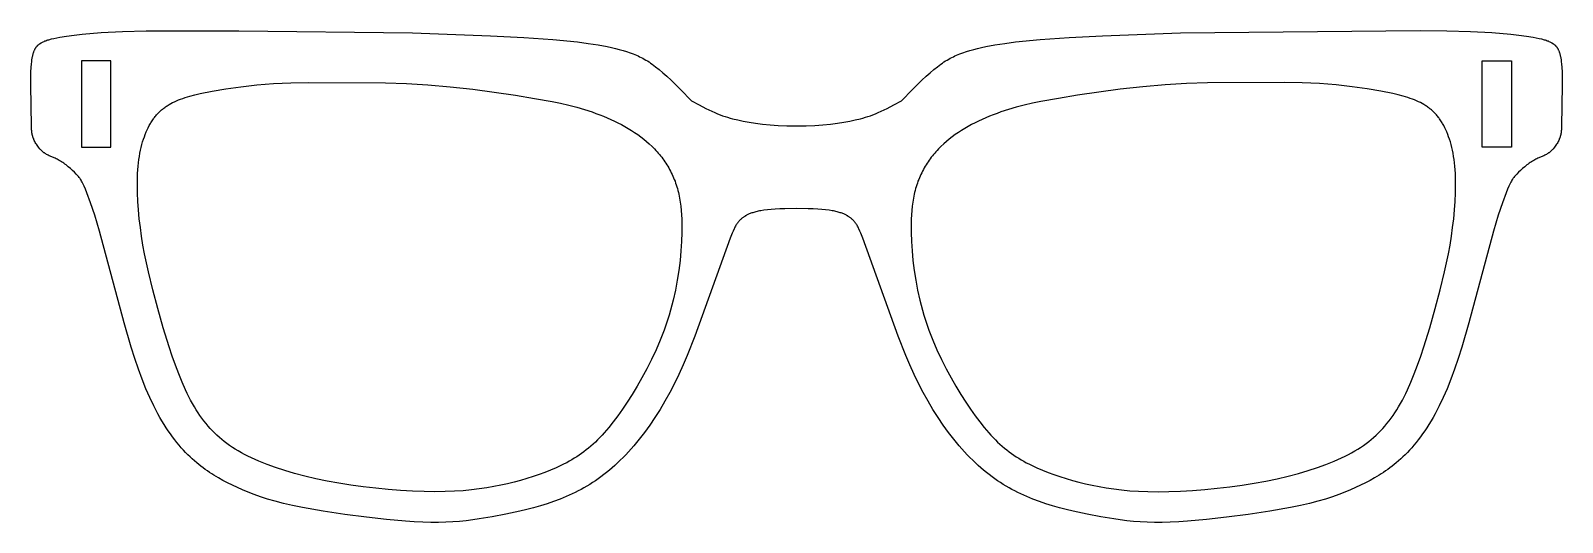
# Model space of a CAD drawing. Extents: x -77 to 77, y -24 to 25.
import ezdxf

# ---------------------------------------------------------------- set-up
doc = ezdxf.new("R2010")
doc.units = 0
doc.layers.add('DEFAULT', color=7, linetype='CONTINUOUS')

msp = doc.modelspace()

# ---------------------------------------------------------------- linework, layer by layer
at = {"layer": 'DEFAULT'}
for points in [[(-10.5, 18), (-9.73, 17.58), (-9.05, 17.23), (-8.45, 16.94), (-8.17, 16.81), (-7.9, 16.7), (-7.64, 16.6), (-7.38, 16.5), (-7.13, 16.42), (-6.89, 16.34), (-6.64, 16.26), (-6.39, 16.2), (-5.87, 16.07), (-5.32, 15.95), (-4.73, 15.84), (-4.09, 15.74), (-3.39, 15.65), (-2.64, 15.58), (-1.83, 15.53), (-0.95, 15.49), (0, 15.48), (0.95, 15.49), (1.83, 15.53), (2.64, 15.58), (3.39, 15.65), (4.09, 15.74), (4.73, 15.84), (5.32, 15.95), (5.87, 16.07), (6.39, 16.2), (6.64, 16.26), (6.89, 16.34), (7.13, 16.42), (7.38, 16.5), (7.64, 16.6), (7.9, 16.7), (8.17, 16.81), (8.45, 16.94), (9.05, 17.23), (9.73, 17.58), (10.5, 18), (11.59, 19.12), (12.53, 20.05), (12.96, 20.44), (13.35, 20.79), (13.73, 21.11), (14.08, 21.39), (14.25, 21.52), (14.41, 21.64), (14.58, 21.76), (14.74, 21.87), (14.9, 21.97), (15.06, 22.06), (15.21, 22.15), (15.37, 22.24), (15.52, 22.32), (15.68, 22.4), (15.83, 22.47), (15.99, 22.54), (16.15, 22.61), (16.31, 22.67), (16.64, 22.79), (16.98, 22.91), (17.34, 23.02), (17.71, 23.13), (18.1, 23.23), (18.5, 23.32), (18.93, 23.41), (19.83, 23.58), (20.82, 23.73), (21.9, 23.87), (24.36, 24.11), (27.26, 24.32), (30.58, 24.5), (38.38, 24.77), (62.33, 25.01), (65, 24.98), (67.36, 24.92), (69.5, 24.81), (71.38, 24.65), (72.21, 24.56), (72.97, 24.46), (73.64, 24.35), (73.94, 24.29), (74.22, 24.23), (74.47, 24.17), (74.71, 24.1), (74.81, 24.07), (74.92, 24.04), (75.01, 24), (75.11, 23.97), (75.2, 23.93), (75.28, 23.89), (75.36, 23.86), (75.43, 23.82), (75.47, 23.8), (75.51, 23.78), (75.54, 23.75), (75.57, 23.73), (75.61, 23.71), (75.64, 23.69), (75.67, 23.67), (75.7, 23.65), (75.72, 23.62), (75.75, 23.6), (75.78, 23.58), (75.81, 23.55), (75.83, 23.53), (75.85, 23.51), (75.88, 23.48), (75.9, 23.46), (75.92, 23.43), (75.95, 23.41), (75.97, 23.38), (75.99, 23.35), (76.01, 23.33), (76.02, 23.3), (76.04, 23.27), (76.06, 23.24), (76.08, 23.21), (76.09, 23.18), (76.11, 23.15), (76.13, 23.12), (76.14, 23.09), (76.15, 23.06), (76.18, 23), (76.21, 22.93), (76.23, 22.87), (76.26, 22.8), (76.28, 22.72), (76.3, 22.65), (76.32, 22.57), (76.34, 22.5), (76.35, 22.42), (76.39, 22.25), (76.41, 22.07), (76.44, 21.89), (76.46, 21.7), (76.5, 21.31), (76.52, 20.89), (76.53, 20.45), (76.54, 19.54), (76.47, 15.45), (76.46, 15.2), (76.45, 15.09), (76.44, 14.98), (76.43, 14.88), (76.41, 14.78), (76.4, 14.68), (76.39, 14.64), (76.38, 14.59), (76.37, 14.54), (76.36, 14.5), (76.34, 14.45), (76.33, 14.4), (76.31, 14.36), (76.3, 14.31), (76.28, 14.26), (76.26, 14.22), (76.24, 14.17), (76.22, 14.12), (76.18, 14.03), (76.13, 13.93), (76.08, 13.83), (76.02, 13.73), (75.96, 13.64), (75.9, 13.54), (75.83, 13.45), (75.77, 13.35), (75.69, 13.26), (75.62, 13.18), (75.58, 13.13), (75.54, 13.09), (75.5, 13.05), (75.46, 13.01), (75.42, 12.97), (75.38, 12.94), (75.34, 12.9), (75.3, 12.86), (75.26, 12.83), (75.22, 12.8), (75.17, 12.77), (75.13, 12.74), (75.09, 12.71), (75.04, 12.68), (75, 12.66), (74.96, 12.63), (74.87, 12.58), (74.78, 12.54), (74.68, 12.49), (74.1, 12.24), (74, 12.2), (73.89, 12.14), (73.78, 12.09), (73.68, 12.03), (73.57, 11.96), (73.45, 11.89), (73.34, 11.82), (73.23, 11.74), (73.12, 11.66), (73, 11.57), (72.78, 11.39), (72.57, 11.21), (72.36, 11.02), (72.17, 10.84), (72, 10.66), (71.92, 10.58), (71.84, 10.49), (71.77, 10.41), (71.7, 10.33), (71.64, 10.24), (71.61, 10.19), (71.57, 10.15), (71.51, 10.05), (71.45, 9.95), (71.39, 9.84), (71.33, 9.73), (71.27, 9.6), (71.2, 9.46), (71.07, 9.15), (70.92, 8.77), (70.56, 7.8), (70.14, 6.54), (69.65, 4.95), (67.2, -4.23), (66.5, -6.65), (66.14, -7.78), (65.77, -8.85), (65.4, -9.86), (65.02, -10.8), (64.63, -11.69), (64.23, -12.53), (64.03, -12.92), (63.83, -13.31), (63.63, -13.68), (63.42, -14.03), (63.21, -14.38), (63, -14.71), (62.79, -15.03), (62.57, -15.33), (62.36, -15.63), (62.14, -15.91), (61.92, -16.19), (61.71, -16.45), (61.49, -16.7), (61.27, -16.94), (61.05, -17.18), (60.83, -17.4), (60.61, -17.61), (60.39, -17.82), (60.17, -18.01), (59.95, -18.2), (59.74, -18.38), (59.52, -18.55), (59.31, -18.72), (59.09, -18.88), (58.87, -19.03), (58.66, -19.18), (58.44, -19.32), (58.22, -19.46), (57.78, -19.72), (57.32, -19.98), (56.86, -20.22), (56.38, -20.46), (55.88, -20.69), (55.36, -20.93), (54.8, -21.16), (54.21, -21.39), (53.56, -21.62), (52.86, -21.84), (52.1, -22.06), (51.26, -22.28), (50.36, -22.48), (49.38, -22.68), (47.3, -23.05), (45.13, -23.38), (42.99, -23.66), (40.97, -23.89), (39.09, -24.05), (38.21, -24.1), (37.36, -24.14), (36.55, -24.17), (35.78, -24.17), (35.05, -24.15), (34.34, -24.12), (33.67, -24.07), (33.01, -24), (32.36, -23.92), (31.72, -23.83), (30.41, -23.61), (29.05, -23.35), (27.66, -23.05), (26.96, -22.88), (26.27, -22.7), (25.58, -22.51), (24.92, -22.3), (24.27, -22.08), (23.63, -21.85), (23.02, -21.59), (22.71, -21.46), (22.41, -21.32), (22.12, -21.18), (21.82, -21.03), (21.53, -20.87), (21.24, -20.71), (20.95, -20.54), (20.67, -20.37), (20.38, -20.19), (20.1, -20), (19.82, -19.81), (19.54, -19.6), (19.26, -19.39), (18.98, -19.17), (18.7, -18.95), (18.43, -18.71), (18.15, -18.47), (17.88, -18.22), (17.61, -17.95), (17.33, -17.68), (17.06, -17.41), (16.79, -17.12), (16.52, -16.82), (16.26, -16.51), (15.72, -15.86), (15.19, -15.17), (14.67, -14.45), (14.15, -13.68), (13.64, -12.88), (13.15, -12.05), (12.67, -11.18), (12.2, -10.29), (11.75, -9.37), (11.32, -8.43), (10.92, -7.48), (10.16, -5.56), (6.62, 4.26), (6.43, 4.75), (6.33, 4.96), (6.24, 5.17), (6.2, 5.26), (6.15, 5.36), (6.1, 5.45), (6.05, 5.54), (5.99, 5.63), (5.96, 5.68), (5.93, 5.72), (5.9, 5.76), (5.87, 5.81), (5.84, 5.85), (5.8, 5.89), (5.77, 5.93), (5.73, 5.97), (5.7, 6.01), (5.66, 6.05), (5.62, 6.09), (5.58, 6.13), (5.53, 6.17), (5.49, 6.21), (5.44, 6.25), (5.39, 6.28), (5.34, 6.32), (5.29, 6.36), (5.24, 6.4), (5.18, 6.43), (5.12, 6.47), (5.06, 6.5), (5, 6.54), (4.93, 6.57), (4.87, 6.61), (4.79, 6.64), (4.72, 6.68), (4.64, 6.71), (4.56, 6.74), (4.47, 6.77), (4.37, 6.8), (4.28, 6.83), (4.17, 6.86), (4.06, 6.89), (3.94, 6.92), (3.82, 6.95), (3.69, 6.97), (3.55, 7), (3.25, 7.04), (2.91, 7.08), (2.53, 7.12), (2.12, 7.15), (1.66, 7.17), (1.16, 7.19), (0, 7.21), (-1.16, 7.19), (-1.66, 7.17), (-2.12, 7.15), (-2.53, 7.12), (-2.91, 7.08), (-3.25, 7.04), (-3.55, 7), (-3.69, 6.97), (-3.82, 6.95), (-3.94, 6.92), (-4.06, 6.89), (-4.17, 6.86), (-4.28, 6.83), (-4.37, 6.8), (-4.47, 6.77), (-4.56, 6.74), (-4.64, 6.71), (-4.72, 6.68), (-4.79, 6.64), (-4.87, 6.61), (-4.93, 6.57), (-5, 6.54), (-5.06, 6.5), (-5.12, 6.47), (-5.18, 6.43), (-5.24, 6.4), (-5.29, 6.36), (-5.34, 6.32), (-5.39, 6.28), (-5.44, 6.25), (-5.49, 6.21), (-5.53, 6.17), (-5.58, 6.13), (-5.62, 6.09), (-5.66, 6.05), (-5.7, 6.01), (-5.73, 5.97), (-5.77, 5.93), (-5.8, 5.89), (-5.84, 5.85), (-5.87, 5.81), (-5.9, 5.76), (-5.93, 5.72), (-5.96, 5.68), (-5.99, 5.63), (-6.05, 5.54), (-6.1, 5.45), (-6.15, 5.36), (-6.2, 5.26), (-6.24, 5.17), (-6.33, 4.96), (-6.43, 4.75), (-6.62, 4.26), (-10.16, -5.56), (-10.92, -7.48), (-11.32, -8.43), (-11.75, -9.37), (-12.2, -10.29), (-12.67, -11.18), (-13.15, -12.05), (-13.64, -12.88), (-14.15, -13.68), (-14.67, -14.45), (-15.19, -15.17), (-15.72, -15.86), (-16.26, -16.51), (-16.52, -16.82), (-16.79, -17.12), (-17.06, -17.41), (-17.33, -17.68), (-17.61, -17.95), (-17.88, -18.22), (-18.15, -18.47), (-18.43, -18.71), (-18.7, -18.95), (-18.98, -19.17), (-19.26, -19.39), (-19.54, -19.6), (-19.82, -19.81), (-20.1, -20), (-20.38, -20.19), (-20.67, -20.37), (-20.95, -20.54), (-21.24, -20.71), (-21.53, -20.87), (-21.82, -21.03), (-22.12, -21.18), (-22.41, -21.32), (-22.71, -21.46), (-23.02, -21.59), (-23.63, -21.85), (-24.27, -22.08), (-24.92, -22.3), (-25.58, -22.51), (-26.27, -22.7), (-26.96, -22.88), (-27.66, -23.05), (-29.05, -23.35), (-30.41, -23.61), (-31.72, -23.83), (-32.36, -23.92), (-33.01, -24), (-33.67, -24.07), (-34.34, -24.12), (-35.05, -24.15), (-35.78, -24.17), (-36.55, -24.17), (-37.36, -24.14), (-38.21, -24.1), (-39.09, -24.05), (-40.97, -23.89), (-42.99, -23.66), (-45.13, -23.38), (-47.3, -23.05), (-49.38, -22.68), (-50.36, -22.48), (-51.26, -22.28), (-52.1, -22.06), (-52.86, -21.84), (-53.56, -21.62), (-54.21, -21.39), (-54.8, -21.16), (-55.36, -20.93), (-55.88, -20.69), (-56.38, -20.46), (-56.86, -20.22), (-57.32, -19.98), (-57.78, -19.72), (-58.22, -19.46), (-58.44, -19.32), (-58.66, -19.18), (-58.87, -19.03), (-59.09, -18.88), (-59.31, -18.72), (-59.52, -18.55), (-59.74, -18.38), (-59.95, -18.2), (-60.17, -18.01), (-60.39, -17.82), (-60.61, -17.61), (-60.83, -17.4), (-61.05, -17.18), (-61.27, -16.94), (-61.49, -16.7), (-61.71, -16.45), (-61.92, -16.19), (-62.14, -15.91), (-62.36, -15.63), (-62.57, -15.33), (-62.79, -15.03), (-63, -14.71), (-63.21, -14.38), (-63.42, -14.03), (-63.63, -13.68), (-63.83, -13.31), (-64.03, -12.92), (-64.23, -12.53), (-64.63, -11.69), (-65.02, -10.8), (-65.4, -9.86), (-65.77, -8.85), (-66.14, -7.78), (-66.5, -6.65), (-67.2, -4.23), (-69.65, 4.95), (-70.14, 6.54), (-70.56, 7.8), (-70.92, 8.77), (-71.07, 9.15), (-71.2, 9.46), (-71.27, 9.6), (-71.33, 9.73), (-71.39, 9.84), (-71.45, 9.95), (-71.51, 10.05), (-71.57, 10.15), (-71.61, 10.19), (-71.64, 10.24), (-71.7, 10.33), (-71.77, 10.41), (-71.84, 10.49), (-71.92, 10.58), (-72, 10.66), (-72.17, 10.84), (-72.36, 11.02), (-72.57, 11.21), (-72.78, 11.39), (-73, 11.57), (-73.12, 11.66), (-73.23, 11.74), (-73.34, 11.82), (-73.45, 11.89), (-73.57, 11.96), (-73.68, 12.03), (-73.78, 12.09), (-73.89, 12.14), (-74, 12.2), (-74.1, 12.24), (-74.68, 12.49), (-74.78, 12.54), (-74.87, 12.58), (-74.96, 12.63), (-75, 12.66), (-75.04, 12.68), (-75.09, 12.71), (-75.13, 12.74), (-75.17, 12.77), (-75.22, 12.8), (-75.26, 12.83), (-75.3, 12.86), (-75.34, 12.9), (-75.38, 12.94), (-75.42, 12.97), (-75.46, 13.01), (-75.5, 13.05), (-75.54, 13.09), (-75.58, 13.13), (-75.62, 13.18), (-75.69, 13.26), (-75.77, 13.35), (-75.83, 13.45), (-75.9, 13.54), (-75.96, 13.64), (-76.02, 13.73), (-76.08, 13.83), (-76.13, 13.93), (-76.18, 14.03), (-76.22, 14.12), (-76.24, 14.17), (-76.26, 14.22), (-76.28, 14.26), (-76.3, 14.31), (-76.31, 14.36), (-76.33, 14.4), (-76.34, 14.45), (-76.36, 14.5), (-76.37, 14.54), (-76.38, 14.59), (-76.39, 14.64), (-76.4, 14.68), (-76.41, 14.78), (-76.43, 14.88), (-76.44, 14.98), (-76.45, 15.09), (-76.46, 15.2), (-76.47, 15.45), (-76.54, 19.54), (-76.53, 20.45), (-76.52, 20.89), (-76.5, 21.31), (-76.46, 21.7), (-76.44, 21.89), (-76.41, 22.07), (-76.39, 22.25), (-76.35, 22.42), (-76.34, 22.5), (-76.32, 22.57), (-76.3, 22.65), (-76.28, 22.72), (-76.26, 22.8), (-76.23, 22.87), (-76.21, 22.93), (-76.18, 23), (-76.15, 23.06), (-76.14, 23.09), (-76.13, 23.12), (-76.11, 23.15), (-76.09, 23.18), (-76.08, 23.21), (-76.06, 23.24), (-76.04, 23.27), (-76.02, 23.3), (-76.01, 23.33), (-75.99, 23.35), (-75.97, 23.38), (-75.95, 23.41), (-75.92, 23.43), (-75.9, 23.46), (-75.88, 23.48), (-75.85, 23.51), (-75.83, 23.53), (-75.81, 23.55), (-75.78, 23.58), (-75.75, 23.6), (-75.72, 23.62), (-75.7, 23.65), (-75.67, 23.67), (-75.64, 23.69), (-75.61, 23.71), (-75.57, 23.73), (-75.54, 23.75), (-75.51, 23.78), (-75.47, 23.8), (-75.43, 23.82), (-75.36, 23.86), (-75.28, 23.89), (-75.2, 23.93), (-75.11, 23.97), (-75.01, 24), (-74.92, 24.04), (-74.81, 24.07), (-74.71, 24.1), (-74.47, 24.17), (-74.22, 24.23), (-73.94, 24.29), (-73.64, 24.35), (-72.97, 24.46), (-72.21, 24.56), (-71.38, 24.65), (-69.5, 24.81), (-67.36, 24.92), (-65, 24.98), (-55.73, 24.98), (-38.38, 24.77), (-30.58, 24.5), (-27.26, 24.32), (-24.36, 24.11), (-21.9, 23.87), (-20.82, 23.73), (-19.83, 23.58), (-18.93, 23.41), (-18.5, 23.32), (-18.1, 23.23), (-17.71, 23.13), (-17.34, 23.02), (-16.98, 22.91), (-16.64, 22.79), (-16.31, 22.67), (-16.15, 22.61), (-15.99, 22.54), (-15.83, 22.47), (-15.68, 22.4), (-15.52, 22.32), (-15.37, 22.24), (-15.21, 22.15), (-15.06, 22.06), (-14.9, 21.97), (-14.74, 21.87), (-14.58, 21.76), (-14.41, 21.64), (-14.25, 21.52), (-14.08, 21.39), (-13.73, 21.11), (-13.35, 20.79), (-12.96, 20.44), (-12.53, 20.05), (-11.59, 19.12)], [(-71.46, 13.36), (-68.54, 13.36), (-68.54, 21.99), (-71.46, 21.99)], [(71.46, 13.36), (68.54, 13.36), (68.54, 21.99), (71.46, 21.99)], [(-64.69, 15.51), (-64.58, 15.71), (-64.52, 15.8), (-64.46, 15.9), (-64.4, 15.99), (-64.34, 16.08), (-64.28, 16.17), (-64.22, 16.25), (-64.15, 16.33), (-64.09, 16.42), (-64.02, 16.5), (-63.95, 16.57), (-63.89, 16.65), (-63.82, 16.73), (-63.75, 16.8), (-63.67, 16.87), (-63.6, 16.94), (-63.53, 17.01), (-63.45, 17.07), (-63.38, 17.14), (-63.3, 17.2), (-63.22, 17.26), (-63.14, 17.32), (-63.06, 17.38), (-62.97, 17.44), (-62.89, 17.5), (-62.8, 17.55), (-62.71, 17.61), (-62.53, 17.71), (-62.35, 17.81), (-62.16, 17.9), (-61.96, 17.99), (-61.76, 18.07), (-61.55, 18.16), (-61.33, 18.23), (-61.11, 18.31), (-60.87, 18.38), (-60.63, 18.45), (-60.13, 18.58), (-59.59, 18.71), (-58.39, 18.94), (-57.04, 19.18), (-55.55, 19.39), (-53.95, 19.58), (-53.12, 19.65), (-52.27, 19.72), (-50.54, 19.8), (-48.76, 19.83), (-41.08, 19.79), (-38.99, 19.73), (-36.83, 19.6), (-34.6, 19.4), (-32.36, 19.14), (-28.09, 18.54), (-26.18, 18.23), (-24.42, 17.91), (-23.58, 17.74), (-22.77, 17.55), (-21.97, 17.34), (-21.19, 17.12), (-20.42, 16.87), (-20.04, 16.73), (-19.67, 16.59), (-19.29, 16.44), (-18.92, 16.29), (-18.56, 16.13), (-18.2, 15.96), (-17.85, 15.79), (-17.5, 15.61), (-17.16, 15.42), (-16.83, 15.23), (-16.5, 15.03), (-16.18, 14.82), (-15.87, 14.61), (-15.57, 14.38), (-15.27, 14.16), (-14.99, 13.92), (-14.71, 13.68), (-14.44, 13.43), (-14.18, 13.17), (-14.06, 13.03), (-13.94, 12.9), (-13.82, 12.76), (-13.7, 12.63), (-13.58, 12.48), (-13.47, 12.34), (-13.36, 12.2), (-13.26, 12.05), (-13.15, 11.9), (-13.05, 11.75), (-12.95, 11.6), (-12.86, 11.44), (-12.77, 11.28), (-12.68, 11.12), (-12.59, 10.96), (-12.51, 10.8), (-12.43, 10.63), (-12.35, 10.46), (-12.28, 10.29), (-12.21, 10.12), (-12.14, 9.94), (-12.08, 9.76), (-12.02, 9.58), (-11.96, 9.4), (-11.91, 9.21), (-11.86, 9.02), (-11.81, 8.83), (-11.77, 8.64), (-11.69, 8.25), (-11.62, 7.84), (-11.57, 7.44), (-11.52, 7.02), (-11.49, 6.59), (-11.47, 6.16), (-11.45, 5.72), (-11.45, 5.28), (-11.45, 4.83), (-11.48, 3.91), (-11.55, 2.97), (-11.64, 2.01), (-11.76, 1.03), (-11.92, 0.05), (-12.1, -0.95), (-12.33, -1.95), (-12.45, -2.45), (-12.59, -2.95), (-12.73, -3.46), (-12.89, -3.96), (-13.05, -4.46), (-13.23, -4.95), (-13.42, -5.45), (-13.61, -5.94), (-14.03, -6.92), (-14.49, -7.87), (-14.96, -8.8), (-15.45, -9.7), (-15.94, -10.56), (-16.44, -11.38), (-16.92, -12.14), (-17.4, -12.86), (-17.86, -13.52), (-18.31, -14.13), (-18.76, -14.69), (-18.98, -14.96), (-19.21, -15.21), (-19.43, -15.46), (-19.65, -15.69), (-19.88, -15.92), (-20.1, -16.14), (-20.33, -16.35), (-20.55, -16.55), (-20.78, -16.74), (-21.02, -16.93), (-21.25, -17.11), (-21.49, -17.28), (-21.73, -17.45), (-21.97, -17.61), (-22.22, -17.76), (-22.47, -17.91), (-22.72, -18.06), (-22.97, -18.2), (-23.23, -18.33), (-23.5, -18.46), (-24.03, -18.71), (-24.58, -18.95), (-25.15, -19.17), (-25.73, -19.39), (-26.33, -19.59), (-26.95, -19.79), (-27.58, -19.97), (-28.23, -20.14), (-28.89, -20.3), (-29.56, -20.45), (-30.25, -20.59), (-30.96, -20.72), (-31.7, -20.83), (-32.48, -20.92), (-33.3, -21), (-34.18, -21.06), (-35.12, -21.09), (-36.14, -21.1), (-37.22, -21.08), (-38.37, -21.04), (-39.57, -20.97), (-40.8, -20.87), (-42.04, -20.76), (-43.3, -20.61), (-44.53, -20.44), (-45.75, -20.25), (-46.92, -20.04), (-48.05, -19.8), (-49.13, -19.55), (-50.16, -19.27), (-51.13, -18.98), (-52.06, -18.68), (-52.92, -18.37), (-53.73, -18.05), (-54.11, -17.89), (-54.47, -17.72), (-54.82, -17.55), (-55.16, -17.38), (-55.48, -17.21), (-55.8, -17.03), (-56.1, -16.85), (-56.38, -16.67), (-56.66, -16.48), (-56.93, -16.29), (-57.19, -16.09), (-57.44, -15.89), (-57.68, -15.68), (-57.92, -15.46), (-58.15, -15.24), (-58.37, -15.01), (-58.59, -14.78), (-58.81, -14.54), (-59.01, -14.29), (-59.22, -14.03), (-59.42, -13.76), (-59.62, -13.49), (-59.81, -13.2), (-60, -12.91), (-60.18, -12.6), (-60.37, -12.29), (-60.55, -11.96), (-60.72, -11.62), (-60.9, -11.27), (-61.07, -10.91), (-61.41, -10.14), (-61.74, -9.32), (-62.07, -8.45), (-62.39, -7.55), (-62.7, -6.61), (-63.29, -4.7), (-63.84, -2.78), (-64.34, -0.92), (-64.78, 0.89), (-65.16, 2.67), (-65.32, 3.55), (-65.46, 4.44), (-65.58, 5.32), (-65.69, 6.2), (-65.77, 7.07), (-65.83, 7.93), (-65.86, 8.77), (-65.87, 9.57), (-65.86, 10.35), (-65.85, 10.72), (-65.82, 11.09), (-65.8, 11.44), (-65.76, 11.78), (-65.72, 12.11), (-65.67, 12.43), (-65.62, 12.74), (-65.56, 13.04), (-65.49, 13.33), (-65.42, 13.61), (-65.35, 13.88), (-65.27, 14.14), (-65.18, 14.39), (-65.09, 14.63), (-65, 14.87), (-64.9, 15.09), (-64.79, 15.3)], [(64.69, 15.51), (64.58, 15.71), (64.52, 15.8), (64.46, 15.9), (64.4, 15.99), (64.34, 16.08), (64.28, 16.17), (64.22, 16.25), (64.15, 16.33), (64.09, 16.42), (64.02, 16.5), (63.95, 16.57), (63.89, 16.65), (63.82, 16.73), (63.75, 16.8), (63.67, 16.87), (63.6, 16.94), (63.53, 17.01), (63.45, 17.07), (63.38, 17.14), (63.3, 17.2), (63.22, 17.26), (63.14, 17.32), (63.06, 17.38), (62.97, 17.44), (62.89, 17.5), (62.8, 17.55), (62.71, 17.61), (62.53, 17.71), (62.35, 17.81), (62.16, 17.9), (61.96, 17.99), (61.76, 18.07), (61.55, 18.16), (61.33, 18.23), (61.11, 18.31), (60.87, 18.38), (60.63, 18.45), (60.13, 18.58), (59.59, 18.71), (58.39, 18.94), (57.04, 19.18), (55.55, 19.39), (53.95, 19.58), (53.12, 19.65), (52.27, 19.72), (50.54, 19.8), (48.76, 19.83), (41.08, 19.79), (38.99, 19.73), (36.83, 19.6), (34.6, 19.4), (32.36, 19.14), (28.09, 18.54), (26.18, 18.23), (24.42, 17.91), (23.58, 17.74), (22.77, 17.55), (21.97, 17.34), (21.19, 17.12), (20.42, 16.87), (20.04, 16.73), (19.67, 16.59), (19.29, 16.44), (18.92, 16.29), (18.56, 16.13), (18.2, 15.96), (17.85, 15.79), (17.5, 15.61), (17.16, 15.42), (16.83, 15.23), (16.5, 15.03), (16.18, 14.82), (15.87, 14.61), (15.57, 14.38), (15.27, 14.16), (14.99, 13.92), (14.71, 13.68), (14.44, 13.43), (14.18, 13.17), (14.06, 13.03), (13.94, 12.9), (13.82, 12.76), (13.7, 12.63), (13.58, 12.48), (13.47, 12.34), (13.36, 12.2), (13.26, 12.05), (13.15, 11.9), (13.05, 11.75), (12.95, 11.6), (12.86, 11.44), (12.77, 11.28), (12.68, 11.12), (12.59, 10.96), (12.51, 10.8), (12.43, 10.63), (12.35, 10.46), (12.28, 10.29), (12.21, 10.12), (12.14, 9.94), (12.08, 9.76), (12.02, 9.58), (11.96, 9.4), (11.91, 9.21), (11.86, 9.02), (11.81, 8.83), (11.77, 8.64), (11.69, 8.25), (11.62, 7.84), (11.57, 7.44), (11.52, 7.02), (11.49, 6.59), (11.47, 6.16), (11.45, 5.72), (11.45, 5.28), (11.45, 4.83), (11.48, 3.91), (11.55, 2.97), (11.64, 2.01), (11.76, 1.03), (11.92, 0.05), (12.1, -0.95), (12.33, -1.95), (12.45, -2.45), (12.59, -2.95), (12.73, -3.46), (12.89, -3.96), (13.05, -4.46), (13.23, -4.95), (13.42, -5.45), (13.61, -5.94), (14.03, -6.92), (14.49, -7.87), (14.96, -8.8), (15.45, -9.7), (15.94, -10.56), (16.44, -11.38), (16.92, -12.14), (17.4, -12.86), (17.86, -13.52), (18.31, -14.13), (18.76, -14.69), (18.98, -14.96), (19.21, -15.21), (19.43, -15.46), (19.65, -15.69), (19.88, -15.92), (20.1, -16.14), (20.33, -16.35), (20.55, -16.55), (20.78, -16.74), (21.02, -16.93), (21.25, -17.11), (21.49, -17.28), (21.73, -17.45), (21.97, -17.61), (22.22, -17.76), (22.47, -17.91), (22.72, -18.06), (22.97, -18.2), (23.23, -18.33), (23.5, -18.46), (24.03, -18.71), (24.58, -18.95), (25.15, -19.17), (25.73, -19.39), (26.33, -19.59), (26.95, -19.79), (27.58, -19.97), (28.23, -20.14), (28.89, -20.3), (29.56, -20.45), (30.25, -20.59), (30.96, -20.72), (31.7, -20.83), (32.48, -20.92), (33.3, -21), (34.18, -21.06), (35.12, -21.09), (36.14, -21.1), (37.22, -21.08), (38.37, -21.04), (39.57, -20.97), (40.8, -20.87), (42.04, -20.76), (43.3, -20.61), (44.53, -20.44), (45.75, -20.25), (46.92, -20.04), (48.05, -19.8), (49.13, -19.55), (50.16, -19.27), (51.13, -18.98), (52.06, -18.68), (52.92, -18.37), (53.73, -18.05), (54.11, -17.89), (54.47, -17.72), (54.82, -17.55), (55.16, -17.38), (55.48, -17.21), (55.8, -17.03), (56.1, -16.85), (56.38, -16.67), (56.66, -16.48), (56.93, -16.29), (57.19, -16.09), (57.44, -15.89), (57.68, -15.68), (57.92, -15.46), (58.15, -15.24), (58.37, -15.01), (58.59, -14.78), (58.81, -14.54), (59.01, -14.29), (59.22, -14.03), (59.42, -13.76), (59.62, -13.49), (59.81, -13.2), (60, -12.91), (60.18, -12.6), (60.37, -12.29), (60.55, -11.96), (60.72, -11.62), (60.9, -11.27), (61.07, -10.91), (61.41, -10.14), (61.74, -9.32), (62.07, -8.45), (62.39, -7.55), (62.7, -6.61), (63.29, -4.7), (63.84, -2.78), (64.34, -0.92), (64.78, 0.89), (65.16, 2.67), (65.32, 3.55), (65.46, 4.44), (65.58, 5.32), (65.69, 6.2), (65.77, 7.07), (65.83, 7.93), (65.86, 8.77), (65.87, 9.57), (65.86, 10.35), (65.85, 10.72), (65.82, 11.09), (65.8, 11.44), (65.76, 11.78), (65.72, 12.11), (65.67, 12.43), (65.62, 12.74), (65.56, 13.04), (65.49, 13.33), (65.42, 13.61), (65.35, 13.88), (65.27, 14.14), (65.18, 14.39), (65.09, 14.63), (65, 14.87), (64.9, 15.09), (64.79, 15.3)]]:
    msp.add_lwpolyline(points, close=True, dxfattribs=at)

doc.saveas('drawing.dxf')
